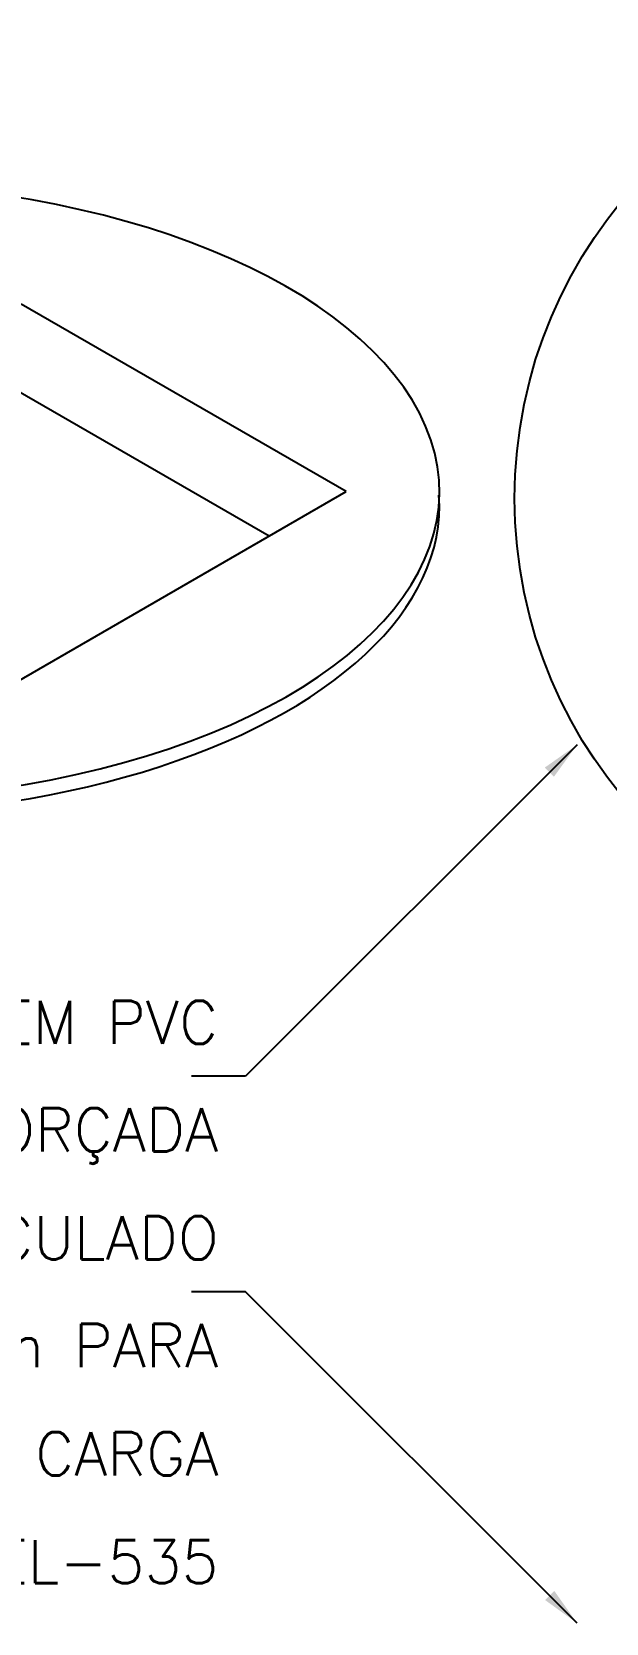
# Model space of a CAD drawing. Header units: millimetres. Extents: x -6669.7 to -6654.6, y -4737.9 to -4721.
# Drawn here: x -6664.42 to -6661.77, y -4728.54 to -4721.17 of the extents above; entities that cross this region are included whole.
import ezdxf
from ezdxf.enums import TextEntityAlignment as Align

# ---------------------------------------------------------------- set-up
doc = ezdxf.new("R2010")
doc.units = ezdxf.units.MM
doc.header["$LTSCALE"] = 10
doc.layers.add('Termotécnica', color=7, linetype='Continuous')
doc.styles.add('r80', font='romans.shx')

msp = doc.modelspace()

# ---------------------------------------------------------------- linework, layer by layer
at = {"layer": 'Termotécnica', "color": 2}
for p, q in [((-6662.9679, -4723.3007), (-6664.4729, -4722.4318)), ((-6663.3246, -4723.5066), (-6664.5684, -4722.7885)), ((-6664.9888, -4724.4674), (-6662.9679, -4723.3007)), ((-6661.8997, -4724.4738), (-6663.4351, -4726.0092)), ((-6663.4351, -4726.0092), (-6663.6851, -4726.0092)), ((-6663.4351, -4727.0081), (-6663.6851, -4727.0081)), ((-6661.8997, -4728.5436), (-6663.4351, -4727.0081))]:
    msp.add_line(p, q, dxfattribs=at)
msp.add_circle((-6660.0267, -4723.3319), 2.1619, dxfattribs=at)
at = {"layer": 'Termotécnica', "color": 3}
for centre, start_param, end_param in [((-6665.3454, -4723.3007), 5.478557, 10.965593), ((-6665.3454, -4723.3694), 6.245947, 9.461453)]:
    msp.add_ellipse(centre, major_axis=(-2.8083, 0), ratio=0.509483, start_param=start_param, end_param=end_param, dxfattribs=at)
at = {"layer": 'Termotécnica', "color": 2}
for points in [[(-6662.049, -4724.579), (-6662.0068, -4724.6217), (-6661.8997, -4724.4738)], [(-6662.0049, -4728.3943), (-6662.0476, -4728.4365), (-6661.8997, -4728.5436)]]:
    msp.add_solid(points, dxfattribs=at)

# ---------------------------------------------------------------- texts
at = {"layer": 'Termotécnica', "color": 2, "style": 'r80'}
for s, p in [('CAIXA DE INSPEÇÃO TIPO SOLO EM PVC', (-6663.5619, -4725.8597)), ('COM TAMPA DE FERRO FUNDIDO REFORÇADA', (-6663.5605, -4726.3576)), ('COM BOCAL INTERIOR QUADRADO ARTICULADO', (-6663.5593, -4726.8584)), ('E BORDA EXTERIOR REDONDA %%c300mm PARA', (-6663.5608, -4727.3572)), ('PASSEIOS E PISOS SUJEITOS ÀS CARGA', (-6663.5592, -4727.8588)), ('PESADA REF.:TEL-535', (-6663.5595, -4728.3587))]:
    msp.add_text(s, height=0.2, dxfattribs=at).set_placement(p, align=Align.RIGHT)

doc.saveas('drawing.dxf')
